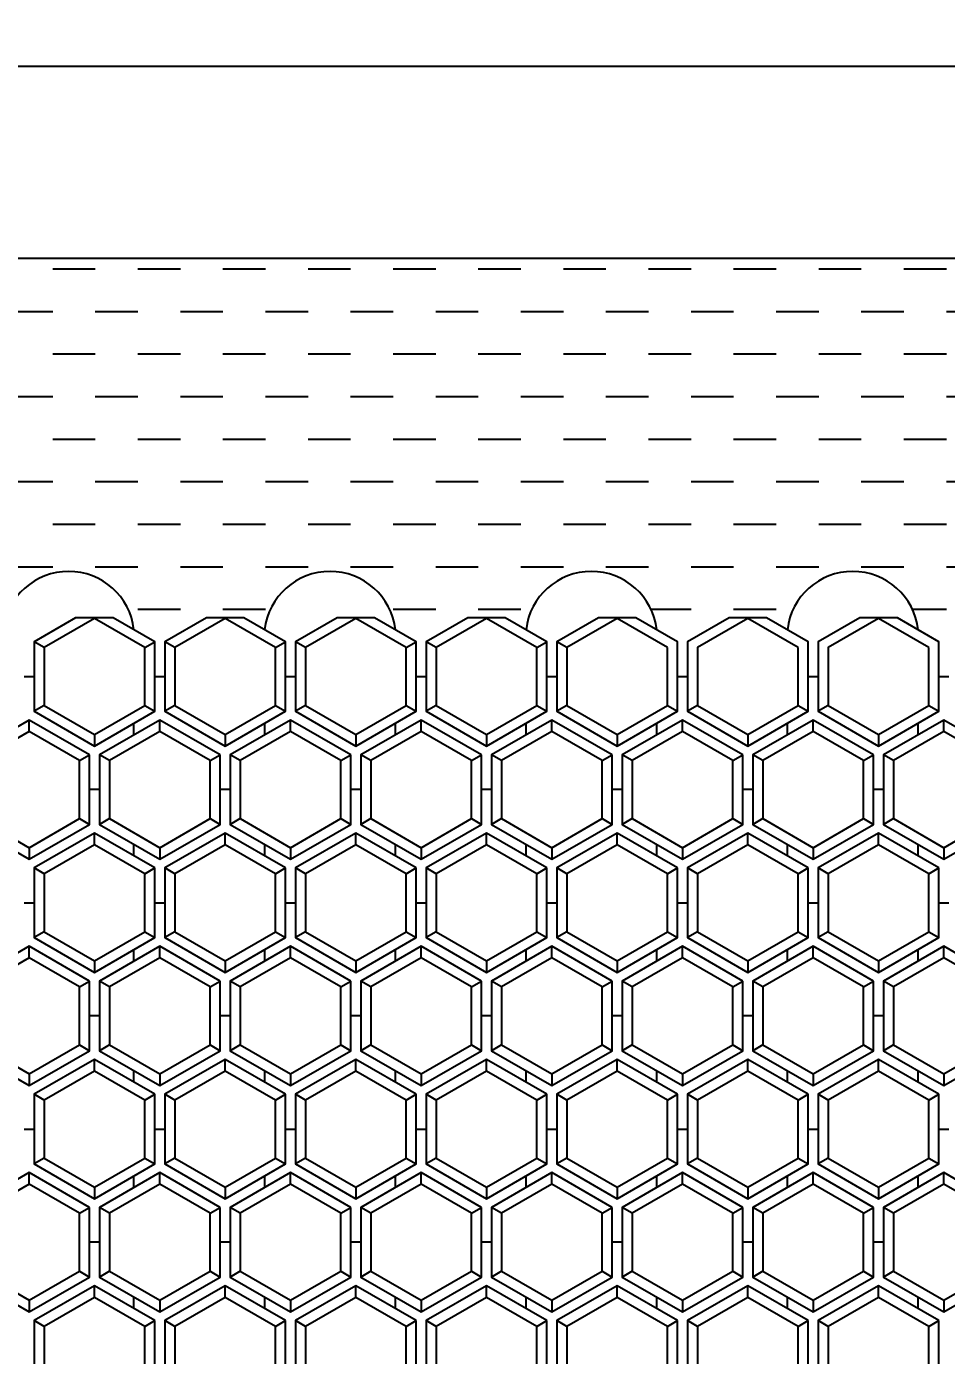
# Model space of a CAD drawing. Header units: millimetres. Extents: x 7876 to 8174, y 3054 to 3238.
# Drawn here: x 8031.5 to 8100.1, y 3138.8 to 3238 of the extents above; entities that cross this region are included whole.
import ezdxf

# ---------------------------------------------------------------- set-up
doc = ezdxf.new("R2010")
doc.units = ezdxf.units.MM
doc.styles.get("Standard").update_dxf_attribs({"font": 'arial.ttf'})
doc.dimstyles.get("Standard").update_dxf_attribs({"dimtxt": 2, "dimasz": 2, "dimexe": 1, "dimexo": 2, "dimgap": 2, "dimtad": 0, "dimtih": 1, "dimtoh": 1, "dimdec": 0, "dimzin": 0, "dimdsep": 46, "dimtxsty": 'Standard', "dimcen": 0.09, "dimadec": 0, "dimazin": 0, "dimtfac": 1, "dimtdec": 0, "dimtofl": 0, "dimtmove": 0, "dimatfit": 3, "dimfxl": 1, "dimtolj": 1, "dimtzin": 0, "dimarcsym": 0})

# ---------------------------------------------------------------- blocks, each defined once
blk = doc.blocks.new('*D107')
at = {"color": 0, "lineweight": -2, "transparency": 16777216}
for p, q in [((7900.446, 3222.672), (7900.446, 3235.99)), ((8133.321, 3222.672), (8133.321, 3235.99)), ((7902.446, 3234.99), (8011.143, 3234.99)), ((8131.321, 3234.99), (8022.623, 3234.99))]:
    blk.add_line(p, q, dxfattribs=at)
at = {"color": 0, "transparency": 16777216}
for points in [[(7902.446, 3235.324), (7902.446, 3234.657), (7900.446, 3234.99)], [(8131.321, 3235.324), (8131.321, 3234.657), (8133.321, 3234.99)]]:
    blk.add_solid(points, dxfattribs=at)
at = {"layer": 'Defpoints', "color": 0, "transparency": 16777216}
for p in [(8133.321, 3234.99), (7900.446, 3220.672), (8133.321, 3220.672)]:
    blk.add_point(p, dxfattribs=at)
at = {"color": 0, "transparency": 16777216, "insert": (8016.883, 3234.99), "char_height": 2, "attachment_point": 5}
blk.add_mtext("\\A1;20'\\P6.10m", dxfattribs=at)

msp = doc.modelspace()

# ---------------------------------------------------------------- hatches: boundary and pattern name
h = msp.add_hatch()
h.set_pattern_fill('DASH', color=256)
h.set_pattern_definition([(0, (-5180.896, -2037.908), (3.175, 3.175), [3.175, -3.175])])
h.paths.add_polyline_path([(8157.821, 3220.672), (7876.446, 3220.672), (7876.446, 3100.672), (7905.342, 3100.672, -0.017665), (7905.207, 3101.066), (7900.446, 3102.441), (7900.446, 3105.039, -1), (7900.446, 3113.482), (7900.446, 3121.926, -1), (7900.446, 3130.37), (7900.446, 3138.814, -1), (7900.446, 3147.257, -1), (7900.446, 3155.701), (7900.446, 3164.145, -1), (7900.446, 3172.589), (7900.446, 3181.032, -1), (7900.446, 3189.476), (7900.446, 3192.074), (7905.068, 3193.408, -0.771611), (7916.422, 3193.863), (7916.808, 3193.863, -0.737277), (7926.182, 3193.863), (7936.308, 3193.863, -0.737277), (7945.682, 3193.863), (7955.808, 3193.863, -0.737277), (7965.182, 3193.863), (7975.308, 3193.863, -0.737277), (7984.682, 3193.863), (7994.808, 3193.863, -0.737277), (8004.182, 3193.863), (8004.558, 3193.863, -0.737277), (8013.932, 3193.863), (8020.209, 3193.863, -0.737277), (8029.584, 3193.863), (8029.959, 3193.863, -0.737277), (8039.334, 3193.863), (8049.459, 3193.863, -0.737277), (8058.834, 3193.863), (8068.959, 3193.863, -0.737277), (8078.334, 3193.863), (8088.459, 3193.863, -0.737277), (8097.834, 3193.863), (8107.959, 3193.863, -0.737277), (8117.334, 3193.863), (8117.886, 3193.863, -0.68862), (8131.28, 3192.663), (8133.321, 3192.074), (8133.321, 3189.476, -1), (8133.321, 3181.032), (8133.321, 3172.589, -1), (8133.321, 3164.145), (8133.321, 3155.701, -1), (8133.321, 3147.257, -1), (8133.321, 3138.814), (8133.321, 3130.37, -1), (8133.321, 3121.926), (8133.321, 3113.482, -1), (8133.321, 3105.039), (8133.321, 3102.441), (8131.446, 3101.899, -0.045177), (8130.968, 3100.672), (8157.821, 3100.672)])

# ---------------------------------------------------------------- linework, layer by layer
for p, q in [((8157.821, 3220.672), (7876.446, 3220.672)), ((8037.972, 3193.863), (8035.169, 3193.863)), ((8036.571, 3193.806), (8036.571, 3193.863)), ((8047.722, 3193.863), (8044.919, 3193.863)), ((8046.321, 3193.806), (8046.321, 3193.863)), ((8057.472, 3193.863), (8054.669, 3193.863)), ((8056.071, 3193.806), (8056.071, 3193.863)), ((8067.222, 3193.863), (8064.419, 3193.863)), ((8065.821, 3193.806), (8065.821, 3193.863)), ((8076.972, 3193.863), (8074.169, 3193.863)), ((8086.722, 3193.863), (8083.919, 3193.863)), ((8085.321, 3193.806), (8085.321, 3193.863)), ((8096.472, 3193.863), (8093.669, 3193.863)), ((8032.821, 3191.641), (8032.071, 3192.074)), ((8040.321, 3191.641), (8041.071, 3192.074)), ((8042.571, 3191.641), (8041.821, 3192.074)), ((8050.071, 3191.641), (8050.821, 3192.074)), ((8052.321, 3191.641), (8051.571, 3192.074)), ((8059.821, 3191.641), (8060.571, 3192.074)), ((8062.071, 3191.641), (8061.321, 3192.074)), ((8069.571, 3191.641), (8070.321, 3192.074)), ((8071.821, 3191.641), (8071.071, 3192.074)), ((8071.821, 3191.641), (8071.071, 3192.074)), ((8031.321, 3189.476), (8032.071, 3189.476)), ((8041.071, 3189.476), (8041.821, 3189.476)), ((8050.821, 3189.476), (8051.571, 3189.476)), ((8060.571, 3189.476), (8061.321, 3189.476)), ((8070.321, 3189.476), (8071.071, 3189.476)), ((8080.071, 3189.476), (8080.821, 3189.476)), ((8089.821, 3189.476), (8090.571, 3189.476)), ((8099.571, 3189.476), (8100.321, 3189.476)), ((8032.821, 3187.311), (8032.071, 3186.878)), ((8040.321, 3187.311), (8041.071, 3186.878)), ((8042.571, 3187.311), (8041.821, 3186.878)), ((8050.071, 3187.311), (8050.821, 3186.878)), ((8052.321, 3187.311), (8051.571, 3186.878)), ((8059.821, 3187.311), (8060.571, 3186.878)), ((8062.071, 3187.311), (8061.321, 3186.878)), ((8069.571, 3187.311), (8070.321, 3186.878)), ((8071.821, 3187.311), (8071.071, 3186.878)), ((8071.821, 3187.311), (8071.071, 3186.878)), ((8079.321, 3187.311), (8080.071, 3186.878)), ((8081.571, 3187.311), (8080.821, 3186.878)), ((8089.071, 3187.311), (8089.821, 3186.878)), ((8091.321, 3187.311), (8090.571, 3186.878)), ((8098.821, 3187.311), (8099.571, 3186.878)), ((8031.696, 3185.362), (8031.696, 3186.228)), ((8041.446, 3185.362), (8041.446, 3186.228)), ((8051.196, 3185.362), (8051.196, 3186.228)), ((8060.946, 3185.362), (8060.946, 3186.228)), ((8070.696, 3185.362), (8070.696, 3186.228)), ((8080.446, 3185.362), (8080.446, 3186.228)), ((8090.196, 3185.362), (8090.196, 3186.228)), ((8099.946, 3185.362), (8099.946, 3186.228)), ((8036.571, 3185.146), (8036.571, 3184.28)), ((8039.521, 3185.117), (8039.521, 3185.984)), ((8046.321, 3185.146), (8046.321, 3184.28)), ((8049.271, 3185.117), (8049.271, 3185.984)), ((8056.071, 3185.146), (8056.071, 3184.28)), ((8059.021, 3185.117), (8059.021, 3185.984)), ((8065.821, 3185.146), (8065.821, 3184.28)), ((8068.771, 3185.117), (8068.771, 3185.984)), ((8075.571, 3185.146), (8075.571, 3184.28)), ((8078.521, 3185.117), (8078.521, 3185.984)), ((8085.321, 3185.146), (8085.321, 3184.28)), ((8088.271, 3185.117), (8088.271, 3185.984)), ((8095.071, 3185.146), (8095.071, 3184.28)), ((8098.021, 3185.117), (8098.021, 3185.984)), ((8035.446, 3183.197), (8036.196, 3183.63)), ((8037.696, 3183.197), (8036.946, 3183.63)), ((8045.196, 3183.197), (8045.946, 3183.63)), ((8047.446, 3183.197), (8046.696, 3183.63)), ((8054.946, 3183.197), (8055.696, 3183.63)), ((8057.196, 3183.197), (8056.446, 3183.63)), ((8064.696, 3183.197), (8065.446, 3183.63)), ((8066.946, 3183.197), (8066.196, 3183.63)), ((8074.446, 3183.197), (8075.196, 3183.63)), ((8076.696, 3183.197), (8075.946, 3183.63)), ((8084.196, 3183.197), (8084.946, 3183.63)), ((8086.446, 3183.197), (8085.696, 3183.63)), ((8093.946, 3183.197), (8094.696, 3183.63)), ((8096.196, 3183.197), (8095.446, 3183.63)), ((8036.946, 3181.032), (8036.196, 3181.032)), ((8046.696, 3181.032), (8045.946, 3181.032)), ((8056.446, 3181.032), (8055.696, 3181.032)), ((8066.196, 3181.032), (8065.446, 3181.032)), ((8075.946, 3181.032), (8075.196, 3181.032)), ((8085.696, 3181.032), (8084.946, 3181.032)), ((8095.446, 3181.032), (8094.696, 3181.032)), ((8035.446, 3178.867), (8036.196, 3178.434)), ((8037.696, 3178.867), (8036.946, 3178.434)), ((8045.196, 3178.867), (8045.946, 3178.434)), ((8047.446, 3178.867), (8046.696, 3178.434)), ((8054.946, 3178.867), (8055.696, 3178.434)), ((8057.196, 3178.867), (8056.446, 3178.434)), ((8064.696, 3178.867), (8065.446, 3178.434)), ((8066.946, 3178.867), (8066.196, 3178.434)), ((8074.446, 3178.867), (8075.196, 3178.434)), ((8076.696, 3178.867), (8075.946, 3178.434)), ((8084.196, 3178.867), (8084.946, 3178.434)), ((8086.446, 3178.867), (8085.696, 3178.434)), ((8093.946, 3178.867), (8094.696, 3178.434)), ((8096.196, 3178.867), (8095.446, 3178.434)), ((8036.571, 3176.919), (8036.571, 3177.785)), ((8046.321, 3176.919), (8046.321, 3177.785)), ((8056.071, 3176.919), (8056.071, 3177.785)), ((8065.821, 3176.919), (8065.821, 3177.785)), ((8075.571, 3176.919), (8075.571, 3177.785)), ((8085.321, 3176.919), (8085.321, 3177.785)), ((8095.071, 3176.919), (8095.071, 3177.785)), ((8031.696, 3176.702), (8031.696, 3175.836)), ((8039.521, 3176.081), (8039.521, 3176.947)), ((8041.446, 3176.702), (8041.446, 3175.836)), ((8049.271, 3176.081), (8049.271, 3176.947)), ((8051.196, 3176.702), (8051.196, 3175.836)), ((8059.021, 3176.081), (8059.021, 3176.947)), ((8060.946, 3176.702), (8060.946, 3175.836)), ((8068.771, 3176.081), (8068.771, 3176.947)), ((8070.696, 3176.702), (8070.696, 3175.836)), ((8078.521, 3176.081), (8078.521, 3176.947)), ((8080.446, 3176.702), (8080.446, 3175.836)), ((8088.271, 3176.081), (8088.271, 3176.947)), ((8090.196, 3176.702), (8090.196, 3175.836)), ((8098.021, 3176.081), (8098.021, 3176.947)), ((8099.946, 3176.702), (8099.946, 3175.836)), ((8032.821, 3174.754), (8032.071, 3175.187)), ((8040.321, 3174.754), (8041.071, 3175.187)), ((8042.571, 3174.754), (8041.821, 3175.187)), ((8050.071, 3174.754), (8050.821, 3175.187)), ((8052.321, 3174.754), (8051.571, 3175.187)), ((8059.821, 3174.754), (8060.571, 3175.187)), ((8062.071, 3174.754), (8061.321, 3175.187)), ((8069.571, 3174.754), (8070.321, 3175.187)), ((8071.821, 3174.754), (8071.071, 3175.187)), ((8071.821, 3174.754), (8071.071, 3175.187)), ((8079.321, 3174.754), (8080.071, 3175.187)), ((8081.571, 3174.754), (8080.821, 3175.187)), ((8089.071, 3174.754), (8089.821, 3175.187)), ((8091.321, 3174.754), (8090.571, 3175.187)), ((8098.821, 3174.754), (8099.571, 3175.187)), ((8031.321, 3172.589), (8032.071, 3172.589)), ((8041.071, 3172.589), (8041.821, 3172.589)), ((8050.821, 3172.589), (8051.571, 3172.589)), ((8060.571, 3172.589), (8061.321, 3172.589)), ((8070.321, 3172.589), (8071.071, 3172.589)), ((8070.321, 3172.589), (8071.071, 3172.589)), ((8080.071, 3172.589), (8080.821, 3172.589)), ((8089.821, 3172.589), (8090.571, 3172.589)), ((8099.571, 3172.589), (8100.321, 3172.589)), ((8032.821, 3170.424), (8032.071, 3169.991)), ((8040.321, 3170.424), (8041.071, 3169.991)), ((8042.571, 3170.424), (8041.821, 3169.991)), ((8050.071, 3170.424), (8050.821, 3169.991)), ((8052.321, 3170.424), (8051.571, 3169.991)), ((8059.821, 3170.424), (8060.571, 3169.991)), ((8062.071, 3170.424), (8061.321, 3169.991)), ((8069.571, 3170.424), (8070.321, 3169.991)), ((8071.821, 3170.424), (8071.071, 3169.991)), ((8071.821, 3170.424), (8071.071, 3169.991)), ((8079.321, 3170.424), (8080.071, 3169.991)), ((8081.571, 3170.424), (8080.821, 3169.991)), ((8089.071, 3170.424), (8089.821, 3169.991)), ((8091.321, 3170.424), (8090.571, 3169.991)), ((8098.821, 3170.424), (8099.571, 3169.991)), ((8031.696, 3168.475), (8031.696, 3169.341)), ((8041.446, 3168.475), (8041.446, 3169.341)), ((8051.196, 3168.475), (8051.196, 3169.341)), ((8060.946, 3168.475), (8060.946, 3169.341)), ((8070.696, 3168.475), (8070.696, 3169.341)), ((8080.446, 3168.475), (8080.446, 3169.341)), ((8090.196, 3168.475), (8090.196, 3169.341)), ((8099.946, 3168.475), (8099.946, 3169.341)), ((8036.571, 3168.258), (8036.571, 3167.392)), ((8039.521, 3168.23), (8039.521, 3169.096)), ((8046.321, 3168.258), (8046.321, 3167.392)), ((8049.271, 3168.23), (8049.271, 3169.096)), ((8056.071, 3168.258), (8056.071, 3167.392)), ((8059.021, 3168.23), (8059.021, 3169.096)), ((8065.821, 3168.258), (8065.821, 3167.392)), ((8068.771, 3168.23), (8068.771, 3169.096)), ((8075.571, 3168.258), (8075.571, 3167.392)), ((8078.521, 3168.23), (8078.521, 3169.096)), ((8085.321, 3168.258), (8085.321, 3167.392)), ((8088.271, 3168.23), (8088.271, 3169.096)), ((8095.071, 3168.258), (8095.071, 3167.392)), ((8098.021, 3168.23), (8098.021, 3169.096)), ((8035.446, 3166.31), (8036.196, 3166.743)), ((8037.696, 3166.31), (8036.946, 3166.743)), ((8045.196, 3166.31), (8045.946, 3166.743)), ((8047.446, 3166.31), (8046.696, 3166.743)), ((8054.946, 3166.31), (8055.696, 3166.743)), ((8057.196, 3166.31), (8056.446, 3166.743)), ((8064.696, 3166.31), (8065.446, 3166.743)), ((8066.946, 3166.31), (8066.196, 3166.743)), ((8074.446, 3166.31), (8075.196, 3166.743)), ((8076.696, 3166.31), (8075.946, 3166.743)), ((8084.196, 3166.31), (8084.946, 3166.743)), ((8086.446, 3166.31), (8085.696, 3166.743)), ((8093.946, 3166.31), (8094.696, 3166.743)), ((8096.196, 3166.31), (8095.446, 3166.743)), ((8036.946, 3164.145), (8036.196, 3164.145)), ((8046.696, 3164.145), (8045.946, 3164.145)), ((8056.446, 3164.145), (8055.696, 3164.145)), ((8066.196, 3164.145), (8065.446, 3164.145)), ((8075.946, 3164.145), (8075.196, 3164.145)), ((8085.696, 3164.145), (8084.946, 3164.145)), ((8095.446, 3164.145), (8094.696, 3164.145)), ((8035.446, 3161.98), (8036.196, 3161.547)), ((8037.696, 3161.98), (8036.946, 3161.547)), ((8045.196, 3161.98), (8045.946, 3161.547)), ((8047.446, 3161.98), (8046.696, 3161.547)), ((8054.946, 3161.98), (8055.696, 3161.547)), ((8057.196, 3161.98), (8056.446, 3161.547)), ((8064.696, 3161.98), (8065.446, 3161.547)), ((8066.946, 3161.98), (8066.196, 3161.547)), ((8074.446, 3161.98), (8075.196, 3161.547)), ((8076.696, 3161.98), (8075.946, 3161.547)), ((8084.196, 3161.98), (8084.946, 3161.547)), ((8086.446, 3161.98), (8085.696, 3161.547)), ((8093.946, 3161.98), (8094.696, 3161.547)), ((8096.196, 3161.98), (8095.446, 3161.547)), ((8036.571, 3160.031), (8036.571, 3160.897)), ((8046.321, 3160.031), (8046.321, 3160.897)), ((8056.071, 3160.031), (8056.071, 3160.897)), ((8065.821, 3160.031), (8065.821, 3160.897)), ((8075.571, 3160.031), (8075.571, 3160.897)), ((8085.321, 3160.031), (8085.321, 3160.897)), ((8095.071, 3160.031), (8095.071, 3160.897)), ((8031.696, 3159.815), (8031.696, 3158.949)), ((8039.521, 3159.194), (8039.521, 3160.06)), ((8041.446, 3159.815), (8041.446, 3158.949)), ((8049.271, 3159.194), (8049.271, 3160.06)), ((8051.196, 3159.815), (8051.196, 3158.949)), ((8059.021, 3159.194), (8059.021, 3160.06)), ((8060.946, 3159.815), (8060.946, 3158.949)), ((8068.771, 3159.194), (8068.771, 3160.06)), ((8070.696, 3159.815), (8070.696, 3158.949)), ((8078.521, 3159.194), (8078.521, 3160.06)), ((8080.446, 3159.815), (8080.446, 3158.949)), ((8088.271, 3159.194), (8088.271, 3160.06)), ((8090.196, 3159.815), (8090.196, 3158.949)), ((8098.021, 3159.194), (8098.021, 3160.06)), ((8099.946, 3159.815), (8099.946, 3158.949)), ((8032.821, 3157.866), (8032.071, 3158.299)), ((8040.321, 3157.866), (8041.071, 3158.299)), ((8042.571, 3157.866), (8041.821, 3158.299)), ((8050.071, 3157.866), (8050.821, 3158.299)), ((8052.321, 3157.866), (8051.571, 3158.299)), ((8059.821, 3157.866), (8060.571, 3158.299)), ((8062.071, 3157.866), (8061.321, 3158.299)), ((8069.571, 3157.866), (8070.321, 3158.299)), ((8071.821, 3157.866), (8071.071, 3158.299)), ((8071.821, 3157.866), (8071.071, 3158.299)), ((8079.321, 3157.866), (8080.071, 3158.299)), ((8081.571, 3157.866), (8080.821, 3158.299)), ((8089.071, 3157.866), (8089.821, 3158.299)), ((8091.321, 3157.866), (8090.571, 3158.299)), ((8098.821, 3157.866), (8099.571, 3158.299)), ((8031.321, 3155.701), (8032.071, 3155.701)), ((8041.071, 3155.701), (8041.821, 3155.701)), ((8050.821, 3155.701), (8051.571, 3155.701)), ((8060.571, 3155.701), (8061.321, 3155.701)), ((8070.321, 3155.701), (8071.071, 3155.701)), ((8080.071, 3155.701), (8080.821, 3155.701)), ((8089.821, 3155.701), (8090.571, 3155.701)), ((8099.571, 3155.701), (8100.321, 3155.701)), ((8032.821, 3153.536), (8032.071, 3153.103)), ((8040.321, 3153.536), (8041.071, 3153.103)), ((8042.571, 3153.536), (8041.821, 3153.103)), ((8050.071, 3153.536), (8050.821, 3153.103)), ((8052.321, 3153.536), (8051.571, 3153.103)), ((8059.821, 3153.536), (8060.571, 3153.103)), ((8062.071, 3153.536), (8061.321, 3153.103)), ((8069.571, 3153.536), (8070.321, 3153.103)), ((8071.821, 3153.536), (8071.071, 3153.103)), ((8071.821, 3153.536), (8071.071, 3153.103)), ((8079.321, 3153.536), (8080.071, 3153.103)), ((8081.571, 3153.536), (8080.821, 3153.103)), ((8089.071, 3153.536), (8089.821, 3153.103)), ((8091.321, 3153.536), (8090.571, 3153.103)), ((8098.821, 3153.536), (8099.571, 3153.103)), ((8031.696, 3151.587), (8031.696, 3152.453)), ((8041.446, 3151.587), (8041.446, 3152.453)), ((8051.196, 3151.587), (8051.196, 3152.453)), ((8060.946, 3151.587), (8060.946, 3152.453)), ((8070.696, 3151.587), (8070.696, 3152.453)), ((8080.446, 3151.587), (8080.446, 3152.453)), ((8090.196, 3151.587), (8090.196, 3152.453)), ((8099.946, 3151.587), (8099.946, 3152.453)), ((8036.571, 3151.371), (8036.571, 3150.505)), ((8039.521, 3151.342), (8039.521, 3152.209)), ((8046.321, 3151.371), (8046.321, 3150.505)), ((8049.271, 3151.342), (8049.271, 3152.209)), ((8056.071, 3151.371), (8056.071, 3150.505)), ((8059.021, 3151.342), (8059.021, 3152.209)), ((8065.821, 3151.371), (8065.821, 3150.505)), ((8068.771, 3151.342), (8068.771, 3152.209)), ((8075.571, 3151.371), (8075.571, 3150.505)), ((8078.521, 3151.342), (8078.521, 3152.209)), ((8085.321, 3151.371), (8085.321, 3150.505)), ((8088.271, 3151.342), (8088.271, 3152.209)), ((8095.071, 3151.371), (8095.071, 3150.505)), ((8098.021, 3151.342), (8098.021, 3152.209)), ((8035.446, 3149.422), (8036.196, 3149.855)), ((8037.696, 3149.422), (8036.946, 3149.855)), ((8045.196, 3149.422), (8045.946, 3149.855)), ((8047.446, 3149.422), (8046.696, 3149.855)), ((8054.946, 3149.422), (8055.696, 3149.855)), ((8057.196, 3149.422), (8056.446, 3149.855)), ((8064.696, 3149.422), (8065.446, 3149.855)), ((8066.946, 3149.422), (8066.196, 3149.855)), ((8074.446, 3149.422), (8075.196, 3149.855)), ((8076.696, 3149.422), (8075.946, 3149.855)), ((8084.196, 3149.422), (8084.946, 3149.855)), ((8086.446, 3149.422), (8085.696, 3149.855)), ((8093.946, 3149.422), (8094.696, 3149.855)), ((8096.196, 3149.422), (8095.446, 3149.855)), ((8036.946, 3147.257), (8036.196, 3147.257)), ((8046.696, 3147.257), (8045.946, 3147.257)), ((8056.446, 3147.257), (8055.696, 3147.257)), ((8066.196, 3147.257), (8065.446, 3147.257)), ((8075.946, 3147.257), (8075.196, 3147.257)), ((8085.696, 3147.257), (8084.946, 3147.257)), ((8095.446, 3147.257), (8094.696, 3147.257)), ((8035.446, 3145.092), (8036.196, 3144.659)), ((8037.696, 3145.092), (8036.946, 3144.659)), ((8045.196, 3145.092), (8045.946, 3144.659)), ((8047.446, 3145.092), (8046.696, 3144.659)), ((8054.946, 3145.092), (8055.696, 3144.659)), ((8057.196, 3145.092), (8056.446, 3144.659)), ((8064.696, 3145.092), (8065.446, 3144.659)), ((8066.946, 3145.092), (8066.196, 3144.659)), ((8074.446, 3145.092), (8075.196, 3144.659)), ((8076.696, 3145.092), (8075.946, 3144.659)), ((8084.196, 3145.092), (8084.946, 3144.659)), ((8086.446, 3145.092), (8085.696, 3144.659)), ((8093.946, 3145.092), (8094.696, 3144.659)), ((8096.196, 3145.092), (8095.446, 3144.659)), ((8036.571, 3143.144), (8036.571, 3144.01)), ((8046.321, 3143.144), (8046.321, 3144.01)), ((8056.071, 3143.144), (8056.071, 3144.01)), ((8065.821, 3143.144), (8065.821, 3144.01)), ((8075.571, 3143.144), (8075.571, 3144.01)), ((8085.321, 3143.144), (8085.321, 3144.01)), ((8095.071, 3143.144), (8095.071, 3144.01)), ((8031.696, 3142.927), (8031.696, 3142.061)), ((8039.521, 3142.306), (8039.521, 3143.172)), ((8041.446, 3142.927), (8041.446, 3142.061)), ((8049.271, 3142.306), (8049.271, 3143.172)), ((8051.196, 3142.927), (8051.196, 3142.061)), ((8059.021, 3142.306), (8059.021, 3143.172)), ((8060.946, 3142.927), (8060.946, 3142.061)), ((8068.771, 3142.306), (8068.771, 3143.172)), ((8070.696, 3142.927), (8070.696, 3142.061)), ((8078.521, 3142.306), (8078.521, 3143.172)), ((8080.446, 3142.927), (8080.446, 3142.061)), ((8088.271, 3142.306), (8088.271, 3143.172)), ((8090.196, 3142.927), (8090.196, 3142.061)), ((8098.021, 3142.306), (8098.021, 3143.172)), ((8099.946, 3142.927), (8099.946, 3142.061)), ((8032.821, 3140.979), (8032.071, 3141.412)), ((8040.321, 3140.979), (8041.071, 3141.412)), ((8042.571, 3140.979), (8041.821, 3141.412)), ((8050.071, 3140.979), (8050.821, 3141.412)), ((8052.321, 3140.979), (8051.571, 3141.412)), ((8059.821, 3140.979), (8060.571, 3141.412)), ((8062.071, 3140.979), (8061.321, 3141.412)), ((8069.571, 3140.979), (8070.321, 3141.412)), ((8071.821, 3140.979), (8071.071, 3141.412)), ((8071.821, 3140.979), (8071.071, 3141.412)), ((8079.321, 3140.979), (8080.071, 3141.412)), ((8081.571, 3140.979), (8080.821, 3141.412)), ((8089.071, 3140.979), (8089.821, 3141.412)), ((8091.321, 3140.979), (8090.571, 3141.412)), ((8098.821, 3140.979), (8099.571, 3141.412))]:
    msp.add_line(p, q)
for points in [[(8035.169, 3193.863), (8032.071, 3192.074), (8032.071, 3186.878), (8036.571, 3184.28), (8041.071, 3186.878), (8041.071, 3192.074), (8037.972, 3193.863)], [(8044.919, 3193.863), (8041.821, 3192.074), (8041.821, 3186.878), (8046.321, 3184.28), (8050.821, 3186.878), (8050.821, 3192.074), (8047.722, 3193.863)], [(8054.669, 3193.863), (8051.571, 3192.074), (8051.571, 3186.878), (8056.071, 3184.28), (8060.571, 3186.878), (8060.571, 3192.074), (8057.472, 3193.863)], [(8064.419, 3193.863), (8061.321, 3192.074), (8061.321, 3186.878), (8065.821, 3184.28), (8070.321, 3186.878), (8070.321, 3192.074), (8067.222, 3193.863)], [(8074.169, 3193.863), (8071.071, 3192.074), (8071.071, 3186.878), (8075.571, 3184.28), (8080.071, 3186.878), (8080.071, 3192.074), (8076.972, 3193.863)], [(8083.919, 3193.863), (8080.821, 3192.074), (8080.821, 3186.878), (8085.321, 3184.28), (8089.821, 3186.878), (8089.821, 3192.074), (8086.722, 3193.863)], [(8093.669, 3193.863), (8090.571, 3192.074), (8090.571, 3186.878), (8095.071, 3184.28), (8099.571, 3186.878), (8099.571, 3192.074), (8096.472, 3193.863)], [(8042.571, 3170.424), (8046.321, 3168.258), (8050.071, 3170.424), (8050.071, 3174.754), (8046.321, 3176.919), (8042.571, 3174.754), (8042.571, 3170.424)], [(8091.321, 3170.424), (8095.071, 3168.258), (8098.821, 3170.424), (8098.821, 3174.754), (8095.071, 3176.919), (8091.321, 3174.754), (8091.321, 3170.424)]]:
    msp.add_lwpolyline(points)
for points in [[(8040.321, 3191.641), (8036.571, 3193.806), (8032.821, 3191.641), (8032.821, 3187.311), (8036.571, 3185.146), (8040.321, 3187.311)], [(8050.071, 3191.641), (8046.321, 3193.806), (8042.571, 3191.641), (8042.571, 3187.311), (8046.321, 3185.146), (8050.071, 3187.311)], [(8059.821, 3191.641), (8056.071, 3193.806), (8052.321, 3191.641), (8052.321, 3187.311), (8056.071, 3185.146), (8059.821, 3187.311)], [(8069.571, 3191.641), (8065.821, 3193.806), (8062.071, 3191.641), (8062.071, 3187.311), (8065.821, 3185.146), (8069.571, 3187.311)], [(8079.321, 3191.641), (8075.571, 3193.806), (8071.821, 3191.641), (8071.821, 3187.311), (8075.571, 3185.146), (8079.321, 3187.311)], [(8089.071, 3191.641), (8085.321, 3193.806), (8081.571, 3191.641), (8081.571, 3187.311), (8085.321, 3185.146), (8089.071, 3187.311)], [(8098.821, 3191.641), (8095.071, 3193.806), (8091.321, 3191.641), (8091.321, 3187.311), (8095.071, 3185.146), (8098.821, 3187.311)], [(8036.196, 3183.63), (8031.696, 3186.228), (8027.196, 3183.63), (8027.196, 3178.434), (8031.696, 3175.836), (8036.196, 3178.434)], [(8045.946, 3183.63), (8041.446, 3186.228), (8036.946, 3183.63), (8036.946, 3178.434), (8041.446, 3175.836), (8045.946, 3178.434)], [(8055.696, 3183.63), (8051.196, 3186.228), (8046.696, 3183.63), (8046.696, 3178.434), (8051.196, 3175.836), (8055.696, 3178.434)], [(8065.446, 3183.63), (8060.946, 3186.228), (8056.446, 3183.63), (8056.446, 3178.434), (8060.946, 3175.836), (8065.446, 3178.434)], [(8075.196, 3183.63), (8070.696, 3186.228), (8066.196, 3183.63), (8066.196, 3178.434), (8070.696, 3175.836), (8075.196, 3178.434)], [(8084.946, 3183.63), (8080.446, 3186.228), (8075.946, 3183.63), (8075.946, 3178.434), (8080.446, 3175.836), (8084.946, 3178.434)], [(8094.696, 3183.63), (8090.196, 3186.228), (8085.696, 3183.63), (8085.696, 3178.434), (8090.196, 3175.836), (8094.696, 3178.434)], [(8104.446, 3183.63), (8099.946, 3186.228), (8095.446, 3183.63), (8095.446, 3178.434), (8099.946, 3175.836), (8104.446, 3178.434)], [(8035.446, 3183.197), (8031.696, 3185.362), (8027.946, 3183.197), (8027.946, 3178.867), (8031.696, 3176.702), (8035.446, 3178.867)], [(8045.196, 3183.197), (8041.446, 3185.362), (8037.696, 3183.197), (8037.696, 3178.867), (8041.446, 3176.702), (8045.196, 3178.867)], [(8054.946, 3183.197), (8051.196, 3185.362), (8047.446, 3183.197), (8047.446, 3178.867), (8051.196, 3176.702), (8054.946, 3178.867)], [(8064.696, 3183.197), (8060.946, 3185.362), (8057.196, 3183.197), (8057.196, 3178.867), (8060.946, 3176.702), (8064.696, 3178.867)], [(8074.446, 3183.197), (8070.696, 3185.362), (8066.946, 3183.197), (8066.946, 3178.867), (8070.696, 3176.702), (8074.446, 3178.867)], [(8084.196, 3183.197), (8080.446, 3185.362), (8076.696, 3183.197), (8076.696, 3178.867), (8080.446, 3176.702), (8084.196, 3178.867)], [(8093.946, 3183.197), (8090.196, 3185.362), (8086.446, 3183.197), (8086.446, 3178.867), (8090.196, 3176.702), (8093.946, 3178.867)], [(8103.696, 3183.197), (8099.946, 3185.362), (8096.196, 3183.197), (8096.196, 3178.867), (8099.946, 3176.702), (8103.696, 3178.867)], [(8041.071, 3175.187), (8036.571, 3177.785), (8032.071, 3175.187), (8032.071, 3169.991), (8036.571, 3167.392), (8041.071, 3169.991)], [(8050.821, 3175.187), (8046.321, 3177.785), (8041.821, 3175.187), (8041.821, 3169.991), (8046.321, 3167.392), (8050.821, 3169.991)], [(8060.571, 3175.187), (8056.071, 3177.785), (8051.571, 3175.187), (8051.571, 3169.991), (8056.071, 3167.392), (8060.571, 3169.991)], [(8070.321, 3175.187), (8065.821, 3177.785), (8061.321, 3175.187), (8061.321, 3169.991), (8065.821, 3167.392), (8070.321, 3169.991)], [(8080.071, 3175.187), (8075.571, 3177.785), (8071.071, 3175.187), (8071.071, 3169.991), (8075.571, 3167.392), (8080.071, 3169.991)], [(8089.821, 3175.187), (8085.321, 3177.785), (8080.821, 3175.187), (8080.821, 3169.991), (8085.321, 3167.392), (8089.821, 3169.991)], [(8099.571, 3175.187), (8095.071, 3177.785), (8090.571, 3175.187), (8090.571, 3169.991), (8095.071, 3167.392), (8099.571, 3169.991)], [(8040.321, 3174.754), (8036.571, 3176.919), (8032.821, 3174.754), (8032.821, 3170.424), (8036.571, 3168.258), (8040.321, 3170.424)], [(8059.821, 3174.754), (8056.071, 3176.919), (8052.321, 3174.754), (8052.321, 3170.424), (8056.071, 3168.258), (8059.821, 3170.424)], [(8069.571, 3174.754), (8065.821, 3176.919), (8062.071, 3174.754), (8062.071, 3170.424), (8065.821, 3168.258), (8069.571, 3170.424)], [(8079.321, 3174.754), (8075.571, 3176.919), (8071.821, 3174.754), (8071.821, 3170.424), (8075.571, 3168.258), (8079.321, 3170.424)], [(8089.071, 3174.754), (8085.321, 3176.919), (8081.571, 3174.754), (8081.571, 3170.424), (8085.321, 3168.258), (8089.071, 3170.424)], [(8036.196, 3166.743), (8031.696, 3169.341), (8027.196, 3166.743), (8027.196, 3161.547), (8031.696, 3158.949), (8036.196, 3161.547)], [(8045.946, 3166.743), (8041.446, 3169.341), (8036.946, 3166.743), (8036.946, 3161.547), (8041.446, 3158.949), (8045.946, 3161.547)], [(8055.696, 3166.743), (8051.196, 3169.341), (8046.696, 3166.743), (8046.696, 3161.547), (8051.196, 3158.949), (8055.696, 3161.547)], [(8065.446, 3166.743), (8060.946, 3169.341), (8056.446, 3166.743), (8056.446, 3161.547), (8060.946, 3158.949), (8065.446, 3161.547)], [(8075.196, 3166.743), (8070.696, 3169.341), (8066.196, 3166.743), (8066.196, 3161.547), (8070.696, 3158.949), (8075.196, 3161.547)], [(8084.946, 3166.743), (8080.446, 3169.341), (8075.946, 3166.743), (8075.946, 3161.547), (8080.446, 3158.949), (8084.946, 3161.547)], [(8094.696, 3166.743), (8090.196, 3169.341), (8085.696, 3166.743), (8085.696, 3161.547), (8090.196, 3158.949), (8094.696, 3161.547)], [(8104.446, 3166.743), (8099.946, 3169.341), (8095.446, 3166.743), (8095.446, 3161.547), (8099.946, 3158.949), (8104.446, 3161.547)], [(8035.446, 3166.31), (8031.696, 3168.475), (8027.946, 3166.31), (8027.946, 3161.98), (8031.696, 3159.815), (8035.446, 3161.98)], [(8045.196, 3166.31), (8041.446, 3168.475), (8037.696, 3166.31), (8037.696, 3161.98), (8041.446, 3159.815), (8045.196, 3161.98)], [(8054.946, 3166.31), (8051.196, 3168.475), (8047.446, 3166.31), (8047.446, 3161.98), (8051.196, 3159.815), (8054.946, 3161.98)], [(8064.696, 3166.31), (8060.946, 3168.475), (8057.196, 3166.31), (8057.196, 3161.98), (8060.946, 3159.815), (8064.696, 3161.98)], [(8074.446, 3166.31), (8070.696, 3168.475), (8066.946, 3166.31), (8066.946, 3161.98), (8070.696, 3159.815), (8074.446, 3161.98)], [(8084.196, 3166.31), (8080.446, 3168.475), (8076.696, 3166.31), (8076.696, 3161.98), (8080.446, 3159.815), (8084.196, 3161.98)], [(8093.946, 3166.31), (8090.196, 3168.475), (8086.446, 3166.31), (8086.446, 3161.98), (8090.196, 3159.815), (8093.946, 3161.98)], [(8103.696, 3166.31), (8099.946, 3168.475), (8096.196, 3166.31), (8096.196, 3161.98), (8099.946, 3159.815), (8103.696, 3161.98)], [(8041.071, 3158.299), (8036.571, 3160.897), (8032.071, 3158.299), (8032.071, 3153.103), (8036.571, 3150.505), (8041.071, 3153.103)], [(8050.821, 3158.299), (8046.321, 3160.897), (8041.821, 3158.299), (8041.821, 3153.103), (8046.321, 3150.505), (8050.821, 3153.103)], [(8060.571, 3158.299), (8056.071, 3160.897), (8051.571, 3158.299), (8051.571, 3153.103), (8056.071, 3150.505), (8060.571, 3153.103)], [(8070.321, 3158.299), (8065.821, 3160.897), (8061.321, 3158.299), (8061.321, 3153.103), (8065.821, 3150.505), (8070.321, 3153.103)], [(8080.071, 3158.299), (8075.571, 3160.897), (8071.071, 3158.299), (8071.071, 3153.103), (8075.571, 3150.505), (8080.071, 3153.103)], [(8089.821, 3158.299), (8085.321, 3160.897), (8080.821, 3158.299), (8080.821, 3153.103), (8085.321, 3150.505), (8089.821, 3153.103)], [(8099.571, 3158.299), (8095.071, 3160.897), (8090.571, 3158.299), (8090.571, 3153.103), (8095.071, 3150.505), (8099.571, 3153.103)], [(8040.321, 3157.866), (8036.571, 3160.031), (8032.821, 3157.866), (8032.821, 3153.536), (8036.571, 3151.371), (8040.321, 3153.536)], [(8050.071, 3157.866), (8046.321, 3160.031), (8042.571, 3157.866), (8042.571, 3153.536), (8046.321, 3151.371), (8050.071, 3153.536)], [(8059.821, 3157.866), (8056.071, 3160.031), (8052.321, 3157.866), (8052.321, 3153.536), (8056.071, 3151.371), (8059.821, 3153.536)], [(8069.571, 3157.866), (8065.821, 3160.031), (8062.071, 3157.866), (8062.071, 3153.536), (8065.821, 3151.371), (8069.571, 3153.536)], [(8079.321, 3157.866), (8075.571, 3160.031), (8071.821, 3157.866), (8071.821, 3153.536), (8075.571, 3151.371), (8079.321, 3153.536)], [(8089.071, 3157.866), (8085.321, 3160.031), (8081.571, 3157.866), (8081.571, 3153.536), (8085.321, 3151.371), (8089.071, 3153.536)], [(8098.821, 3157.866), (8095.071, 3160.031), (8091.321, 3157.866), (8091.321, 3153.536), (8095.071, 3151.371), (8098.821, 3153.536)], [(8036.196, 3149.855), (8031.696, 3152.453), (8027.196, 3149.855), (8027.196, 3144.659), (8031.696, 3142.061), (8036.196, 3144.659)], [(8045.946, 3149.855), (8041.446, 3152.453), (8036.946, 3149.855), (8036.946, 3144.659), (8041.446, 3142.061), (8045.946, 3144.659)], [(8055.696, 3149.855), (8051.196, 3152.453), (8046.696, 3149.855), (8046.696, 3144.659), (8051.196, 3142.061), (8055.696, 3144.659)], [(8065.446, 3149.855), (8060.946, 3152.453), (8056.446, 3149.855), (8056.446, 3144.659), (8060.946, 3142.061), (8065.446, 3144.659)], [(8075.196, 3149.855), (8070.696, 3152.453), (8066.196, 3149.855), (8066.196, 3144.659), (8070.696, 3142.061), (8075.196, 3144.659)], [(8084.946, 3149.855), (8080.446, 3152.453), (8075.946, 3149.855), (8075.946, 3144.659), (8080.446, 3142.061), (8084.946, 3144.659)], [(8094.696, 3149.855), (8090.196, 3152.453), (8085.696, 3149.855), (8085.696, 3144.659), (8090.196, 3142.061), (8094.696, 3144.659)], [(8104.446, 3149.855), (8099.946, 3152.453), (8095.446, 3149.855), (8095.446, 3144.659), (8099.946, 3142.061), (8104.446, 3144.659)], [(8035.446, 3149.422), (8031.696, 3151.587), (8027.946, 3149.422), (8027.946, 3145.092), (8031.696, 3142.927), (8035.446, 3145.092)], [(8045.196, 3149.422), (8041.446, 3151.587), (8037.696, 3149.422), (8037.696, 3145.092), (8041.446, 3142.927), (8045.196, 3145.092)], [(8054.946, 3149.422), (8051.196, 3151.587), (8047.446, 3149.422), (8047.446, 3145.092), (8051.196, 3142.927), (8054.946, 3145.092)], [(8064.696, 3149.422), (8060.946, 3151.587), (8057.196, 3149.422), (8057.196, 3145.092), (8060.946, 3142.927), (8064.696, 3145.092)], [(8074.446, 3149.422), (8070.696, 3151.587), (8066.946, 3149.422), (8066.946, 3145.092), (8070.696, 3142.927), (8074.446, 3145.092)], [(8084.196, 3149.422), (8080.446, 3151.587), (8076.696, 3149.422), (8076.696, 3145.092), (8080.446, 3142.927), (8084.196, 3145.092)], [(8093.946, 3149.422), (8090.196, 3151.587), (8086.446, 3149.422), (8086.446, 3145.092), (8090.196, 3142.927), (8093.946, 3145.092)], [(8103.696, 3149.422), (8099.946, 3151.587), (8096.196, 3149.422), (8096.196, 3145.092), (8099.946, 3142.927), (8103.696, 3145.092)], [(8041.071, 3141.412), (8036.571, 3144.01), (8032.071, 3141.412), (8032.071, 3136.216), (8036.571, 3133.617), (8041.071, 3136.216)], [(8050.821, 3141.412), (8046.321, 3144.01), (8041.821, 3141.412), (8041.821, 3136.216), (8046.321, 3133.617), (8050.821, 3136.216)], [(8060.571, 3141.412), (8056.071, 3144.01), (8051.571, 3141.412), (8051.571, 3136.216), (8056.071, 3133.617), (8060.571, 3136.216)], [(8070.321, 3141.412), (8065.821, 3144.01), (8061.321, 3141.412), (8061.321, 3136.216), (8065.821, 3133.617), (8070.321, 3136.216)], [(8080.071, 3141.412), (8075.571, 3144.01), (8071.071, 3141.412), (8071.071, 3136.216), (8075.571, 3133.617), (8080.071, 3136.216)], [(8089.821, 3141.412), (8085.321, 3144.01), (8080.821, 3141.412), (8080.821, 3136.216), (8085.321, 3133.617), (8089.821, 3136.216)], [(8099.571, 3141.412), (8095.071, 3144.01), (8090.571, 3141.412), (8090.571, 3136.216), (8095.071, 3133.617), (8099.571, 3136.216)], [(8040.321, 3140.979), (8036.571, 3143.144), (8032.821, 3140.979), (8032.821, 3136.649), (8036.571, 3134.483), (8040.321, 3136.649)], [(8050.071, 3140.979), (8046.321, 3143.144), (8042.571, 3140.979), (8042.571, 3136.649), (8046.321, 3134.483), (8050.071, 3136.649)], [(8059.821, 3140.979), (8056.071, 3143.144), (8052.321, 3140.979), (8052.321, 3136.649), (8056.071, 3134.483), (8059.821, 3136.649)], [(8069.571, 3140.979), (8065.821, 3143.144), (8062.071, 3140.979), (8062.071, 3136.649), (8065.821, 3134.483), (8069.571, 3136.649)], [(8079.321, 3140.979), (8075.571, 3143.144), (8071.821, 3140.979), (8071.821, 3136.649), (8075.571, 3134.483), (8079.321, 3136.649)], [(8089.071, 3140.979), (8085.321, 3143.144), (8081.571, 3140.979), (8081.571, 3136.649), (8085.321, 3134.483), (8089.071, 3136.649)], [(8098.821, 3140.979), (8095.071, 3143.144), (8091.321, 3140.979), (8091.321, 3136.649), (8095.071, 3134.483), (8098.821, 3136.649)]]:
    msp.add_lwpolyline(points, close=True)
at = {"lineweight": 25}
for centre in [(8034.646, 3192.412), (8054.146, 3192.412), (8073.646, 3192.412), (8093.146, 3192.412)]:
    msp.add_arc(centre, 4.907, 6.51078, 173.48922, dxfattribs=at)

# ---------------------------------------------------------------- dimensions: what is measured, and where the dimension line sits
dim = msp.add_linear_dim(base=(8133.321, 3234.99), p1=(7900.446, 3220.672), p2=(8133.321, 3220.672), text="20'\\P6.10m", dimstyle='Standard')
dim.commit()
dim.dimension.update_dxf_attribs({"geometry": '*D107', "text_midpoint": (8016.883, 3234.99)})

doc.saveas('drawing.dxf')
